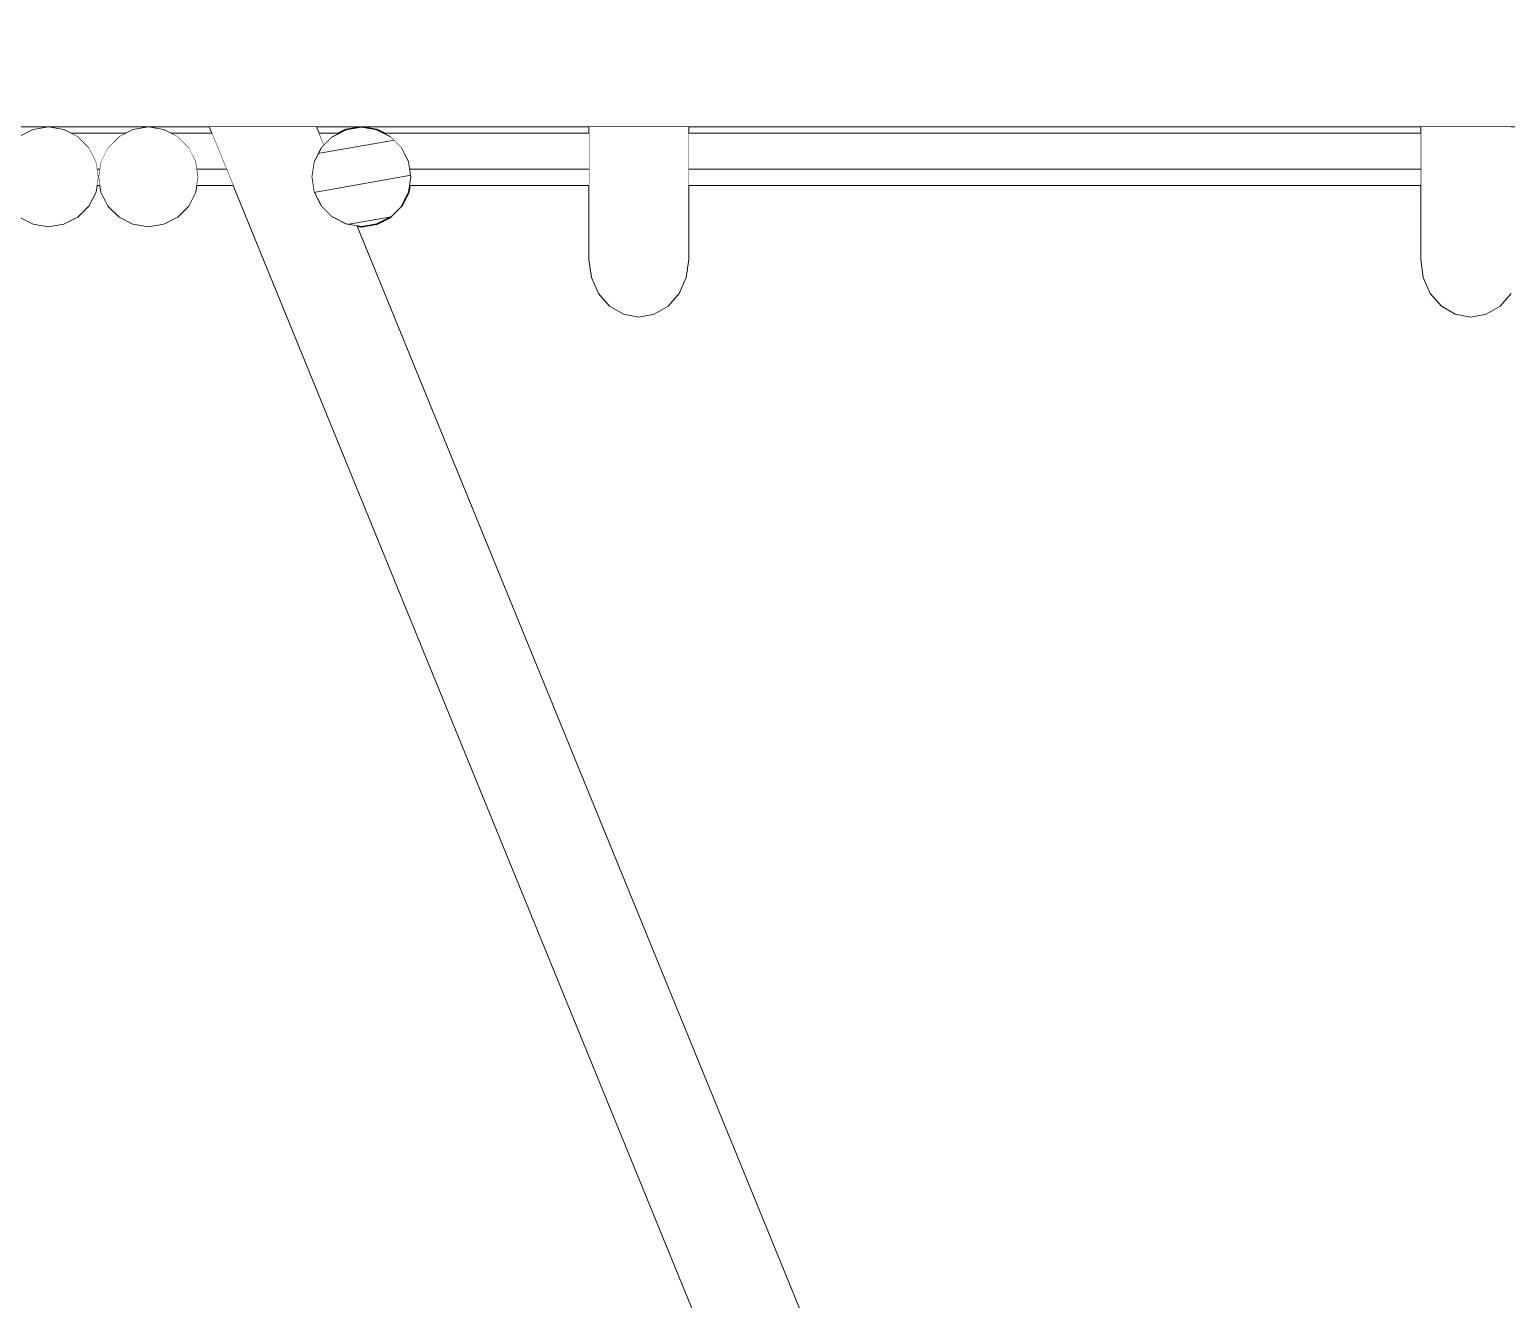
# Model space of a CAD drawing. Header units: millimetres. Extents: x -71878 to 121433, y -67383 to 83273.
# Drawn here: x 12954 to 14729, y -61179 to -59652 of the extents above; entities that cross this region are included whole.
import ezdxf

# ---------------------------------------------------------------- set-up
doc = ezdxf.new("R2010")
doc.units = ezdxf.units.MM
doc.header["$MEASUREMENT"] = 0
doc.set_wipeout_variables(frame=1)
doc.linetypes.add('Wipeout_Contour', pattern=[1000, 0, -1000])
for name, color, linetype in [('COLUMNAS', 7, 'Continuous'), ('ENTIRADO', 7, 'Continuous'), ('Vigas', 7, 'Continuous')]:
    doc.layers.add(name, color=color, linetype=linetype)
for name, color, linetype, lineweight, true_color in [('COLUMNAS_Pluma_Nº__23', 7, 'Continuous', 5, 0x646464), ('ENTIRADO_Pluma_Nº__23', 7, 'Continuous', 5, 0x646464), ('Vigas_Pluma_Nº__23', 7, 'Continuous', 5, 0x646464)]:
    doc.layers.add(name, color=color, linetype=linetype, lineweight=lineweight, true_color=true_color)
doc.layers.add('Vigas_Pluma_Nº__81', color=7, linetype='Continuous', lineweight=30)

msp = doc.modelspace()

# ---------------------------------------------------------------- hatches: boundary and pattern name
at = {"layer": 'Vigas', "linetype": 'Continuous', "lineweight": 0, "true_color": 0xffffff}
h = msp.add_hatch(dxfattribs=at)
h.set_pattern_fill('WOOD_0001', style=0, pattern_type=2)
h.set_pattern_definition([(10, (-22368.785, -65222.404), (-7.81417, 44.31635), [])])
h.paths.add_polyline_path([(13412.612, -59829.01), (13409.675, -59810.469), (13401.153, -59793.743), (13387.879, -59780.469), (13371.153, -59771.947), (13352.612, -59769.01), (13334.071, -59771.947), (13317.345, -59780.469), (13304.071, -59793.743), (13295.548, -59810.469), (13292.612, -59829.01), (13295.548, -59847.551), (13304.071, -59864.277), (13317.345, -59877.551), (13334.071, -59886.074), (13352.612, -59889.01), (13371.153, -59886.074), (13387.879, -59877.551), (13401.153, -59864.277), (13409.675, -59847.551)])

# ---------------------------------------------------------------- linework, layer by layer
at = {"layer": 'Vigas_Pluma_Nº__81', "linetype": 'Continuous', "flags": 128}
msp.add_lwpolyline([(13295.548, -59847.551), (13304.071, -59864.277), (13317.345, -59877.551), (13334.071, -59886.074), (13352.612, -59889.01), (13371.153, -59886.074), (13387.879, -59877.551), (13401.153, -59864.277), (13409.675, -59847.551), (13412.612, -59829.01), (13409.675, -59810.469), (13401.153, -59793.743), (13387.879, -59780.469), (13371.153, -59771.947), (13352.612, -59769.01), (13334.071, -59771.947), (13317.345, -59780.469), (13304.071, -59793.743), (13295.548, -59810.469), (13292.612, -59829.01)], close=True, dxfattribs=at)

# ---------------------------------------------------------------- wipeouts: each hides what was drawn before it
at = {"color": 254, "linetype": 'Wipeout_Contour', "lineweight": 0, "ltscale": 131353.913931}
msp.add_wipeout([(17919.783, -59727.551), (2038.739, -59727.551), (2038.739, -59744.277), (17919.783, -59744.277)], dxfattribs=at).dxf.layer = 'Vigas'
at = {"color": 254, "linetype": 'Wipeout_Contour', "lineweight": 0, "ltscale": 717461.892424}
msp.add_wipeout([(13153.591, -59847.551), (13156.528, -59829.01), (13153.591, -59810.469), (13145.069, -59793.743), (13131.795, -59780.469), (13115.069, -59771.947), (13096.528, -59769.01), (13077.987, -59771.947), (13061.26, -59780.469), (13047.987, -59793.743), (13039.464, -59810.469), (13036.528, -59829.01), (13039.464, -59847.551), (13047.987, -59864.277), (13061.26, -59877.551), (13077.987, -59886.074), (13096.528, -59889.01), (13115.069, -59886.074), (13131.795, -59877.551), (13145.069, -59864.277)], dxfattribs=at).dxf.layer = 'Vigas'

# ---------------------------------------------------------------- next in the draw order: linework, layer by layer
at = {"layer": 'Vigas_Pluma_Nº__23', "linetype": 'Continuous'}
for p, q in [((13077.987, -59771.947), (13061.26, -59780.469)), ((13096.528, -59769.01), (13077.987, -59771.947)), ((13115.069, -59771.947), (13096.528, -59769.01)), ((13131.795, -59780.469), (13115.069, -59771.947)), ((13047.987, -59793.743), (13039.464, -59810.469)), ((13061.26, -59780.469), (13047.987, -59793.743)), ((13145.069, -59793.743), (13131.795, -59780.469)), ((13153.591, -59810.469), (13145.069, -59793.743)), ((13039.464, -59810.469), (13036.528, -59829.01)), ((13156.528, -59829.01), (13153.591, -59810.469)), ((13036.528, -59829.01), (13039.464, -59847.551)), ((13153.591, -59847.551), (13156.528, -59829.01)), ((13039.464, -59847.551), (13047.987, -59864.277)), ((13145.069, -59864.277), (13153.591, -59847.551)), ((13047.987, -59864.277), (13061.26, -59877.551)), ((13131.795, -59877.551), (13145.069, -59864.277)), ((13061.26, -59877.551), (13077.987, -59886.074)), ((13077.987, -59886.074), (13096.528, -59889.01)), ((13096.528, -59889.01), (13115.069, -59886.074)), ((13115.069, -59886.074), (13131.795, -59877.551))]:
    msp.add_line(p, q, dxfattribs=at)

# ---------------------------------------------------------------- next in the draw order: wipeouts: each hides what was drawn before it
at = {"color": 254, "linetype": 'Wipeout_Contour', "lineweight": 0, "ltscale": 131366.427303}
msp.add_wipeout([(17919.783, -59709.01), (2038.739, -59709.01), (2038.739, -59727.551), (17919.783, -59727.551)], dxfattribs=at).dxf.layer = 'Vigas'

# ---------------------------------------------------------------- next in the draw order: wipeouts: each hides what was drawn before it
at = {"color": 254, "linetype": 'Wipeout_Contour', "lineweight": 0, "ltscale": 131379.625339}
msp.add_wipeout([(2038.739, -59709.01), (17919.783, -59709.01), (17919.783, -59690.469), (2038.739, -59690.469)], dxfattribs=at).dxf.layer = 'Vigas'
at = {"color": 254, "linetype": 'Wipeout_Contour', "lineweight": 0, "ltscale": 131331.564334}
msp.add_wipeout([(2038.739, -59766.074), (2038.739, -59769.01), (17919.783, -59769.01), (17919.783, -59766.074)], dxfattribs=at).dxf.layer = 'Vigas'

# ---------------------------------------------------------------- next in the draw order: wipeouts: each hides what was drawn before it
at = {"color": 254, "linetype": 'Wipeout_Contour', "lineweight": 0, "ltscale": 131392.216111}
msp.add_wipeout([(17919.783, -59673.743), (2038.739, -59673.743), (2038.739, -59690.469), (17919.783, -59690.469)], dxfattribs=at).dxf.layer = 'Vigas'
at = {"color": 254, "linetype": 'Wipeout_Contour', "lineweight": 0, "ltscale": 131335.604052}
msp.add_wipeout([(2038.739, -59757.551), (2038.739, -59766.074), (17919.783, -59766.074), (17919.783, -59757.551)], dxfattribs=at).dxf.layer = 'Vigas'

# ---------------------------------------------------------------- next in the draw order: linework, layer by layer
at = {"layer": 'Vigas_Pluma_Nº__23', "linetype": 'Continuous'}
msp.add_line((17919.783, -59769.01), (2038.739, -59769.01), dxfattribs=at)

# ---------------------------------------------------------------- next in the draw order: wipeouts: each hides what was drawn before it
at = {"color": 254, "linetype": 'Wipeout_Contour', "lineweight": 0, "ltscale": 131402.956096}
msp.add_wipeout([(17919.783, -59660.469), (2038.739, -59660.469), (2038.739, -59673.743), (17919.783, -59673.743)], dxfattribs=at).dxf.layer = 'Vigas'
at = {"color": 254, "linetype": 'Wipeout_Contour', "lineweight": 0, "ltscale": 131343.299086}
msp.add_wipeout([(17919.783, -59744.277), (2038.739, -59744.277), (2038.739, -59757.551), (17919.783, -59757.551)], dxfattribs=at).dxf.layer = 'Vigas'

# ---------------------------------------------------------------- next in the draw order: wipeouts: each hides what was drawn before it
at = {"color": 254, "linetype": 'Wipeout_Contour', "lineweight": 0, "ltscale": 145678.149295}
msp.add_wipeout([(13191.868, -59769.01), (14390.531, -62702.404), (14407.758, -62702.404), (13209.095, -59769.01)], dxfattribs=at).dxf.layer = 'COLUMNAS'
at = {"color": 254, "linetype": 'Wipeout_Contour', "lineweight": 0, "ltscale": 131410.776228}
msp.add_wipeout([(2038.739, -59651.947), (2038.739, -59660.469), (17919.783, -59660.469), (17919.783, -59651.947)], dxfattribs=at).dxf.layer = 'Vigas'
at = {"color": 254, "linetype": 'Wipeout_Contour', "lineweight": 0, "ltscale": 715089.265107}
msp.add_wipeout([(13033.591, -59847.551), (13036.528, -59829.01), (13033.591, -59810.469), (13025.069, -59793.743), (13011.795, -59780.469), (12995.069, -59771.947), (12976.528, -59769.01), (12957.987, -59771.947), (12941.26, -59780.469), (12927.987, -59793.743), (12919.464, -59810.469), (12916.528, -59829.01), (12919.464, -59847.551), (12927.987, -59864.277), (12941.26, -59877.551), (12957.987, -59886.074), (12976.528, -59889.01), (12995.069, -59886.074), (13011.795, -59877.551), (13025.069, -59864.277)], dxfattribs=at).dxf.layer = 'Vigas'
at = {"color": 254, "linetype": 'Wipeout_Contour', "lineweight": 0, "ltscale": 149535.883114}
msp.add_wipeout([(14626.167, -59928.515), (14629.104, -59949.864), (14629.104, -59769.01), (14626.167, -59769.01)], dxfattribs=at).dxf.layer = 'Vigas'

# ---------------------------------------------------------------- next in the draw order: linework, layer by layer
at = {"layer": 'Vigas_Pluma_Nº__23', "linetype": 'Continuous'}
for p, q in [((12957.987, -59771.947), (12941.26, -59780.469)), ((12976.528, -59769.01), (12957.987, -59771.947)), ((12995.069, -59771.947), (12976.528, -59769.01)), ((13011.795, -59780.469), (12995.069, -59771.947)), ((13025.069, -59793.743), (13011.795, -59780.469)), ((13033.591, -59810.469), (13025.069, -59793.743)), ((13036.528, -59829.01), (13033.591, -59810.469)), ((13033.591, -59847.551), (13036.528, -59829.01)), ((13025.069, -59864.277), (13033.591, -59847.551)), ((13011.795, -59877.551), (13025.069, -59864.277)), ((12941.26, -59877.551), (12957.987, -59886.074)), ((12957.987, -59886.074), (12976.528, -59889.01)), ((12976.528, -59889.01), (12995.069, -59886.074)), ((12995.069, -59886.074), (13011.795, -59877.551))]:
    msp.add_line(p, q, dxfattribs=at)

# ---------------------------------------------------------------- next in the draw order: wipeouts: each hides what was drawn before it
at = {"color": 254, "linetype": 'Wipeout_Contour', "lineweight": 0, "ltscale": 145617.95967}
msp.add_wipeout([(13178.79, -59769.01), (14377.452, -62702.404), (14390.531, -62702.404), (13191.868, -59769.01)], dxfattribs=at).dxf.layer = 'COLUMNAS'
at = {"color": 254, "linetype": 'Wipeout_Contour', "lineweight": 0, "ltscale": 149552.830799}
msp.add_wipeout([(14629.104, -59769.01), (14629.104, -59949.864), (14637.626, -59969.123), (14637.626, -59769.01)], dxfattribs=at).dxf.layer = 'Vigas'

# ---------------------------------------------------------------- next in the draw order: linework, layer by layer
at = {"layer": 'Vigas_Pluma_Nº__23', "linetype": 'Continuous'}
msp.add_line((14626.167, -59769.01), (14626.167, -59928.515), dxfattribs=at)

# ---------------------------------------------------------------- next in the draw order: wipeouts: each hides what was drawn before it
at = {"color": 254, "linetype": 'Wipeout_Contour', "lineweight": 0, "ltscale": 145751.471495}
msp.add_wipeout([(13228.785, -59769.01), (13209.095, -59769.01), (14407.758, -62702.404), (14427.448, -62702.404)], dxfattribs=at).dxf.layer = 'COLUMNAS'
at = {"color": 254, "linetype": 'Wipeout_Contour', "lineweight": 0, "ltscale": 107437.996112}
msp.add_wipeout([(13036.528, -59829.01), (13034.851, -59839.597), (13038.204, -59839.597)], dxfattribs=at).dxf.layer = 'ENTIRADO'
at = {"color": 254, "linetype": 'Wipeout_Contour', "lineweight": 0, "ltscale": 149591.113845}
msp.add_wipeout([(14650.9, -59769.01), (14637.626, -59769.01), (14637.626, -59969.123), (14650.9, -59984.407)], dxfattribs=at).dxf.layer = 'Vigas'

# ---------------------------------------------------------------- next in the draw order: linework, layer by layer
at = {"layer": 'ENTIRADO_Pluma_Nº__23', "linetype": 'Continuous'}
msp.add_line((13034.851, -59839.597), (13038.204, -59839.597), dxfattribs=at)
at = {"layer": 'Vigas_Pluma_Nº__23', "linetype": 'Continuous'}
for p, q in [((14629.104, -59949.864), (14626.167, -59928.515)), ((14637.626, -59969.123), (14629.104, -59949.864))]:
    msp.add_line(p, q, dxfattribs=at)

# ---------------------------------------------------------------- next in the draw order: wipeouts: each hides what was drawn before it
at = {"color": 254, "linetype": 'Wipeout_Contour', "lineweight": 0, "ltscale": 145576.793943}
msp.add_wipeout([(13178.79, -59769.01), (13171.141, -59769.01), (14369.804, -62702.404), (14377.452, -62702.404)], dxfattribs=at).dxf.layer = 'COLUMNAS'
at = {"color": 254, "linetype": 'Wipeout_Contour', "lineweight": 0, "ltscale": 107444.118703}
msp.add_wipeout([(13035.064, -59819.767), (13036.528, -59829.01), (13037.992, -59819.767)], dxfattribs=at).dxf.layer = 'ENTIRADO'
at = {"color": 254, "linetype": 'Wipeout_Contour', "lineweight": 0, "ltscale": 149646.975736}
msp.add_wipeout([(14650.9, -59984.407), (14667.626, -59994.221), (14667.626, -59769.01), (14650.9, -59769.01)], dxfattribs=at).dxf.layer = 'Vigas'

# ---------------------------------------------------------------- next in the draw order: linework, layer by layer
at = {"layer": 'Vigas_Pluma_Nº__23', "linetype": 'Continuous'}
msp.add_line((14650.9, -59984.407), (14637.626, -59969.123), dxfattribs=at)

# ---------------------------------------------------------------- next in the draw order: wipeouts: each hides what was drawn before it
at = {"color": 254, "linetype": 'Wipeout_Contour', "lineweight": 0, "ltscale": 145558.681775}
msp.add_wipeout([(13169.67, -59769.01), (14368.333, -62702.404), (14369.804, -62702.404), (13171.141, -59769.01)], dxfattribs=at).dxf.layer = 'COLUMNAS'
at = {"color": 254, "linetype": 'Wipeout_Contour', "lineweight": 0, "ltscale": 358187.250564}
msp.add_wipeout([(13069.357, -59776.344), (13003.698, -59776.344), (13011.795, -59780.469), (13025.069, -59793.743), (13033.591, -59810.469), (13035.063, -59819.766), (13037.992, -59819.766), (13039.464, -59810.469), (13047.987, -59793.743), (13061.26, -59780.469)], dxfattribs=at).dxf.layer = 'ENTIRADO'
at = {"color": 254, "linetype": 'Wipeout_Contour', "lineweight": 0, "ltscale": 149714.937697}
msp.add_wipeout([(14667.626, -59994.221), (14686.167, -59997.602), (14686.167, -59769.01), (14667.626, -59769.01)], dxfattribs=at).dxf.layer = 'Vigas'

# ---------------------------------------------------------------- next in the draw order: linework, layer by layer
at = {"layer": 'ENTIRADO_Pluma_Nº__23', "linetype": 'Continuous'}
for p, q in [((13003.698, -59776.344), (13069.357, -59776.344)), ((13035.064, -59819.767), (13037.992, -59819.767))]:
    msp.add_line(p, q, dxfattribs=at)
at = {"layer": 'Vigas_Pluma_Nº__23', "linetype": 'Continuous'}
msp.add_line((14667.626, -59994.221), (14650.9, -59984.407), dxfattribs=at)

# ---------------------------------------------------------------- next in the draw order: wipeouts: each hides what was drawn before it
at = {"color": 254, "linetype": 'Wipeout_Contour', "lineweight": 0, "ltscale": 144330.424836}
msp.add_wipeout([(13298.84, -59769.01), (13293.989, -59769.01), (13304.088, -59793.726), (13307.532, -59790.282)], dxfattribs=at).dxf.layer = 'COLUMNAS'
at = {"color": 254, "linetype": 'Wipeout_Contour', "lineweight": 0, "ltscale": 146119.707205}
msp.add_wipeout([(13342.36, -59887.387), (14492.651, -62702.404), (14497.502, -62702.404), (13347.547, -59888.208)], dxfattribs=at).dxf.layer = 'COLUMNAS'
at = {"color": 254, "linetype": 'Wipeout_Contour', "lineweight": 0, "ltscale": 149788.342945}
msp.add_wipeout([(14686.167, -59997.602), (14704.708, -59994.221), (14704.708, -59769.01), (14686.167, -59769.01)], dxfattribs=at).dxf.layer = 'Vigas'

# ---------------------------------------------------------------- next in the draw order: linework, layer by layer
at = {"layer": 'Vigas_Pluma_Nº__23', "linetype": 'Continuous'}
msp.add_line((14686.167, -59997.602), (14667.626, -59994.221), dxfattribs=at)

# ---------------------------------------------------------------- next in the draw order: wipeouts: each hides what was drawn before it
at = {"color": 254, "linetype": 'Wipeout_Contour', "lineweight": 0, "ltscale": 180386.446863}
msp.add_wipeout([(13293.989, -59769.01), (13283.29, -59769.01), (13298.147, -59805.369), (13304.071, -59793.743), (13304.088, -59793.726)], dxfattribs=at).dxf.layer = 'COLUMNAS'
at = {"color": 254, "linetype": 'Wipeout_Contour', "lineweight": 0, "ltscale": 182187.796868}
msp.add_wipeout([(13330.351, -59884.178), (14481.953, -62702.404), (14492.651, -62702.404), (13342.36, -59887.387), (13334.071, -59886.074)], dxfattribs=at).dxf.layer = 'COLUMNAS'
at = {"color": 254, "linetype": 'Wipeout_Contour', "lineweight": 0, "ltscale": 149860.003499}
msp.add_wipeout([(14704.708, -59994.221), (14721.434, -59984.407), (14721.434, -59769.01), (14704.708, -59769.01)], dxfattribs=at).dxf.layer = 'Vigas'

# ---------------------------------------------------------------- next in the draw order: linework, layer by layer
at = {"layer": 'Vigas_Pluma_Nº__23', "linetype": 'Continuous'}
msp.add_line((14704.708, -59994.221), (14686.167, -59997.602), dxfattribs=at)

# ---------------------------------------------------------------- next in the draw order: wipeouts: each hides what was drawn before it
at = {"color": 254, "linetype": 'Wipeout_Contour', "lineweight": 0, "ltscale": 216399.525957}
msp.add_wipeout([(13283.29, -59769.01), (13267.792, -59769.01), (13292.803, -59830.218), (13292.612, -59829.01), (13295.548, -59810.469), (13298.147, -59805.369)], dxfattribs=at).dxf.layer = 'COLUMNAS'
at = {"color": 254, "linetype": 'Wipeout_Contour', "lineweight": 0, "ltscale": 182115.693672}
msp.add_wipeout([(13317.345, -59877.551), (13308.552, -59868.758), (14466.455, -62702.404), (14481.953, -62702.404), (13330.351, -59884.178)], dxfattribs=at).dxf.layer = 'COLUMNAS'
at = {"color": 254, "linetype": 'Wipeout_Contour', "lineweight": 0, "ltscale": 149922.904766}
msp.add_wipeout([(14721.434, -59984.407), (14734.708, -59969.123), (14734.708, -59769.01), (14721.434, -59769.01)], dxfattribs=at).dxf.layer = 'Vigas'

# ---------------------------------------------------------------- next in the draw order: linework, layer by layer
at = {"layer": 'Vigas_Pluma_Nº__23', "linetype": 'Continuous'}
for p, q in [((14734.708, -59969.123), (14721.434, -59984.407)), ((14721.434, -59984.407), (14704.708, -59994.221))]:
    msp.add_line(p, q, dxfattribs=at)

# ---------------------------------------------------------------- next in the draw order: wipeouts: each hides what was drawn before it
at = {"color": 254, "linetype": 'Wipeout_Contour', "lineweight": 0, "ltscale": 290194.123111}
msp.add_wipeout([(13267.792, -59769.01), (13249.011, -59769.01), (14447.673, -62702.404), (14466.454, -62702.404), (13308.552, -59868.758), (13304.071, -59864.277), (13295.548, -59847.551), (13292.803, -59830.218)], dxfattribs=at).dxf.layer = 'COLUMNAS'

# ---------------------------------------------------------------- next in the draw order: wipeouts: each hides what was drawn before it
at = {"color": 254, "linetype": 'Wipeout_Contour', "lineweight": 0, "ltscale": 145830.749061}
msp.add_wipeout([(13249.011, -59769.01), (13228.785, -59769.01), (14427.448, -62702.404), (14447.673, -62702.404)], dxfattribs=at).dxf.layer = 'COLUMNAS'

# ---------------------------------------------------------------- next in the draw order: linework, layer by layer
at = {"layer": 'COLUMNAS_Pluma_Nº__23', "linetype": 'Continuous'}
for p, q in [((13169.67, -59769.01), (14368.333, -62702.404)), ((13298.84, -59769.01), (13307.532, -59790.282)), ((13347.547, -59888.208), (14497.502, -62702.404))]:
    msp.add_line(p, q, dxfattribs=at)

# ---------------------------------------------------------------- next in the draw order: wipeouts: each hides what was drawn before it
at = {"color": 254, "linetype": 'Wipeout_Contour', "lineweight": 0, "ltscale": 144377.655072}
msp.add_wipeout([(13325.441, -59776.344), (13301.837, -59776.344), (13307.532, -59790.282), (13317.345, -59780.469)], dxfattribs=at).dxf.layer = 'ENTIRADO'
at = {"color": 254, "linetype": 'Wipeout_Contour', "lineweight": 0, "ltscale": 179734.089849}
msp.add_wipeout([(13156.528, -59829.01), (13154.851, -59839.597), (13198.514, -59839.597), (13190.411, -59819.767), (13155.064, -59819.767)], dxfattribs=at).dxf.layer = 'ENTIRADO'
at = {"color": 254, "linetype": 'Wipeout_Contour', "lineweight": 0, "ltscale": 145578.483215}
msp.add_wipeout([(13626.167, -59769.01), (13626.167, -59928.515), (13629.104, -59949.864), (13629.104, -59769.01)], dxfattribs=at).dxf.layer = 'Vigas'

# ---------------------------------------------------------------- next in the draw order: linework, layer by layer
at = {"layer": 'ENTIRADO_Pluma_Nº__23', "linetype": 'Continuous'}
for p, q in [((13301.836, -59776.344), (13325.442, -59776.344)), ((13154.851, -59839.597), (13198.514, -59839.597))]:
    msp.add_line(p, q, dxfattribs=at)

# ---------------------------------------------------------------- next in the draw order: wipeouts: each hides what was drawn before it
at = {"color": 254, "linetype": 'Wipeout_Contour', "lineweight": 0, "ltscale": 251538.108142}
msp.add_wipeout([(13172.667, -59776.344), (13123.698, -59776.344), (13131.795, -59780.469), (13145.069, -59793.743), (13153.591, -59810.469), (13155.064, -59819.766), (13190.411, -59819.766)], dxfattribs=at).dxf.layer = 'ENTIRADO'
at = {"color": 254, "linetype": 'Wipeout_Contour', "lineweight": 0, "ltscale": 145595.261808}
msp.add_wipeout([(13629.104, -59949.864), (13637.626, -59969.123), (13637.626, -59769.01), (13629.104, -59769.01)], dxfattribs=at).dxf.layer = 'Vigas'

# ---------------------------------------------------------------- next in the draw order: linework, layer by layer
at = {"layer": 'ENTIRADO_Pluma_Nº__23', "linetype": 'Continuous'}
for p, q in [((13123.698, -59776.344), (13172.667, -59776.344)), ((13155.064, -59819.767), (13190.411, -59819.767))]:
    msp.add_line(p, q, dxfattribs=at)
at = {"layer": 'Vigas_Pluma_Nº__23', "linetype": 'Continuous'}
msp.add_line((13626.167, -59769.01), (13626.167, -59928.515), dxfattribs=at)

# ---------------------------------------------------------------- next in the draw order: wipeouts: each hides what was drawn before it
at = {"color": 254, "linetype": 'Wipeout_Contour', "lineweight": 0, "ltscale": 145633.387763}
msp.add_wipeout([(13637.626, -59969.123), (13650.9, -59984.407), (13650.9, -59769.01), (13637.626, -59769.01)], dxfattribs=at).dxf.layer = 'Vigas'

# ---------------------------------------------------------------- next in the draw order: linework, layer by layer
at = {"layer": 'Vigas_Pluma_Nº__23', "linetype": 'Continuous'}
for p, q in [((13629.104, -59949.864), (13626.167, -59928.515)), ((13637.626, -59969.123), (13629.104, -59949.864))]:
    msp.add_line(p, q, dxfattribs=at)

# ---------------------------------------------------------------- next in the draw order: wipeouts: each hides what was drawn before it
at = {"color": 254, "linetype": 'Wipeout_Contour', "lineweight": 0, "ltscale": 181347.317469}
msp.add_wipeout([(13412.612, -59829.01), (13410.935, -59839.597), (13626.167, -59839.597), (13626.167, -59819.767), (13411.148, -59819.767)], dxfattribs=at).dxf.layer = 'ENTIRADO'
at = {"color": 254, "linetype": 'Wipeout_Contour', "lineweight": 0, "ltscale": 145689.119666}
msp.add_wipeout([(13650.9, -59769.01), (13650.9, -59984.407), (13667.626, -59994.221), (13667.626, -59769.01)], dxfattribs=at).dxf.layer = 'Vigas'

# ---------------------------------------------------------------- next in the draw order: linework, layer by layer
at = {"layer": 'ENTIRADO_Pluma_Nº__23', "linetype": 'Continuous'}
msp.add_line((13410.935, -59839.597), (13626.167, -59839.597), dxfattribs=at)
at = {"layer": 'Vigas_Pluma_Nº__23', "linetype": 'Continuous'}
msp.add_line((13650.9, -59984.407), (13637.626, -59969.123), dxfattribs=at)

# ---------------------------------------------------------------- next in the draw order: wipeouts: each hides what was drawn before it
at = {"color": 254, "linetype": 'Wipeout_Contour', "lineweight": 0, "ltscale": 253683.861124}
msp.add_wipeout([(13379.782, -59776.344), (13387.879, -59780.469), (13401.153, -59793.743), (13409.675, -59810.469), (13411.148, -59819.766), (13626.167, -59819.766), (13626.167, -59776.344)], dxfattribs=at).dxf.layer = 'ENTIRADO'
at = {"color": 254, "linetype": 'Wipeout_Contour', "lineweight": 0, "ltscale": 145756.991325}
msp.add_wipeout([(13667.626, -59994.221), (13686.167, -59997.602), (13686.167, -59769.01), (13667.626, -59769.01)], dxfattribs=at).dxf.layer = 'Vigas'

# ---------------------------------------------------------------- next in the draw order: linework, layer by layer
at = {"layer": 'ENTIRADO_Pluma_Nº__23', "linetype": 'Continuous'}
for p, q in [((13379.782, -59776.344), (13626.167, -59776.344)), ((13411.148, -59819.767), (13626.167, -59819.767))]:
    msp.add_line(p, q, dxfattribs=at)
at = {"layer": 'Vigas_Pluma_Nº__23', "linetype": 'Continuous'}
msp.add_line((13667.626, -59994.221), (13650.9, -59984.407), dxfattribs=at)

# ---------------------------------------------------------------- next in the draw order: wipeouts: each hides what was drawn before it
at = {"color": 254, "linetype": 'Wipeout_Contour', "lineweight": 0, "ltscale": 145830.354593}
msp.add_wipeout([(13686.167, -59997.602), (13704.708, -59994.221), (13704.708, -59769.01), (13686.167, -59769.01)], dxfattribs=at).dxf.layer = 'Vigas'

# ---------------------------------------------------------------- next in the draw order: linework, layer by layer
at = {"layer": 'Vigas_Pluma_Nº__23', "linetype": 'Continuous'}
msp.add_line((13686.167, -59997.602), (13667.626, -59994.221), dxfattribs=at)

# ---------------------------------------------------------------- next in the draw order: wipeouts: each hides what was drawn before it
at = {"color": 254, "linetype": 'Wipeout_Contour', "lineweight": 0, "ltscale": 145902.025458}
msp.add_wipeout([(13704.708, -59994.221), (13721.434, -59984.407), (13721.434, -59769.01), (13704.708, -59769.01)], dxfattribs=at).dxf.layer = 'Vigas'

# ---------------------------------------------------------------- next in the draw order: linework, layer by layer
at = {"layer": 'Vigas_Pluma_Nº__23', "linetype": 'Continuous'}
msp.add_line((13704.708, -59994.221), (13686.167, -59997.602), dxfattribs=at)

# ---------------------------------------------------------------- next in the draw order: wipeouts: each hides what was drawn before it
at = {"color": 254, "linetype": 'Wipeout_Contour', "lineweight": 0, "ltscale": 145964.988122}
msp.add_wipeout([(13721.434, -59769.01), (13721.434, -59984.407), (13734.708, -59969.123), (13734.708, -59769.01)], dxfattribs=at).dxf.layer = 'Vigas'

# ---------------------------------------------------------------- next in the draw order: linework, layer by layer
at = {"layer": 'Vigas_Pluma_Nº__23', "linetype": 'Continuous'}
msp.add_line((13721.434, -59984.407), (13704.708, -59994.221), dxfattribs=at)

# ---------------------------------------------------------------- next in the draw order: wipeouts: each hides what was drawn before it
at = {"color": 254, "linetype": 'Wipeout_Contour', "lineweight": 0, "ltscale": 146013.088729}
msp.add_wipeout([(13734.708, -59969.123), (13743.231, -59949.864), (13743.231, -59769.01), (13734.708, -59769.01)], dxfattribs=at).dxf.layer = 'Vigas'

# ---------------------------------------------------------------- next in the draw order: linework, layer by layer
at = {"layer": 'Vigas_Pluma_Nº__23', "linetype": 'Continuous'}
msp.add_line((13734.708, -59969.123), (13721.434, -59984.407), dxfattribs=at)

# ---------------------------------------------------------------- next in the draw order: wipeouts: each hides what was drawn before it
at = {"color": 254, "linetype": 'Wipeout_Contour', "lineweight": 0, "ltscale": 146041.629675}
msp.add_wipeout([(13743.231, -59949.864), (13746.167, -59928.515), (13746.167, -59769.01), (13743.231, -59769.01)], dxfattribs=at).dxf.layer = 'Vigas'

# ---------------------------------------------------------------- next in the draw order: linework, layer by layer
at = {"layer": 'Vigas_Pluma_Nº__23', "linetype": 'Continuous'}
for p, q in [((13746.167, -59769.01), (13746.167, -59928.515)), ((13746.167, -59928.515), (13743.231, -59949.864)), ((13743.231, -59949.864), (13734.708, -59969.123))]:
    msp.add_line(p, q, dxfattribs=at)

# ---------------------------------------------------------------- next in the draw order: wipeouts: each hides what was drawn before it
at = {"color": 254, "linetype": 'Wipeout_Contour', "lineweight": 0, "ltscale": 147802.578544}
msp.add_wipeout([(13746.167, -59839.597), (14626.167, -59839.597), (14626.167, -59819.767), (13746.167, -59819.767)], dxfattribs=at).dxf.layer = 'ENTIRADO'

# ---------------------------------------------------------------- next in the draw order: linework, layer by layer
at = {"layer": 'ENTIRADO_Pluma_Nº__23', "linetype": 'Continuous'}
msp.add_line((13746.167, -59839.597), (14626.167, -59839.597), dxfattribs=at)

# ---------------------------------------------------------------- next in the draw order: wipeouts: each hides what was drawn before it
at = {"color": 254, "linetype": 'Wipeout_Contour', "lineweight": 0, "ltscale": 147821.116773}
msp.add_wipeout([(13746.167, -59819.766), (14626.167, -59819.766), (14626.167, -59776.344), (13746.167, -59776.344)], dxfattribs=at).dxf.layer = 'ENTIRADO'

# ---------------------------------------------------------------- next in the draw order: linework, layer by layer
at = {"layer": 'ENTIRADO_Pluma_Nº__23', "linetype": 'Continuous'}
for p, q in [((13746.167, -59776.344), (14626.167, -59776.344)), ((13746.167, -59819.767), (14626.167, -59819.767))]:
    msp.add_line(p, q, dxfattribs=at)

doc.saveas('drawing.dxf')
